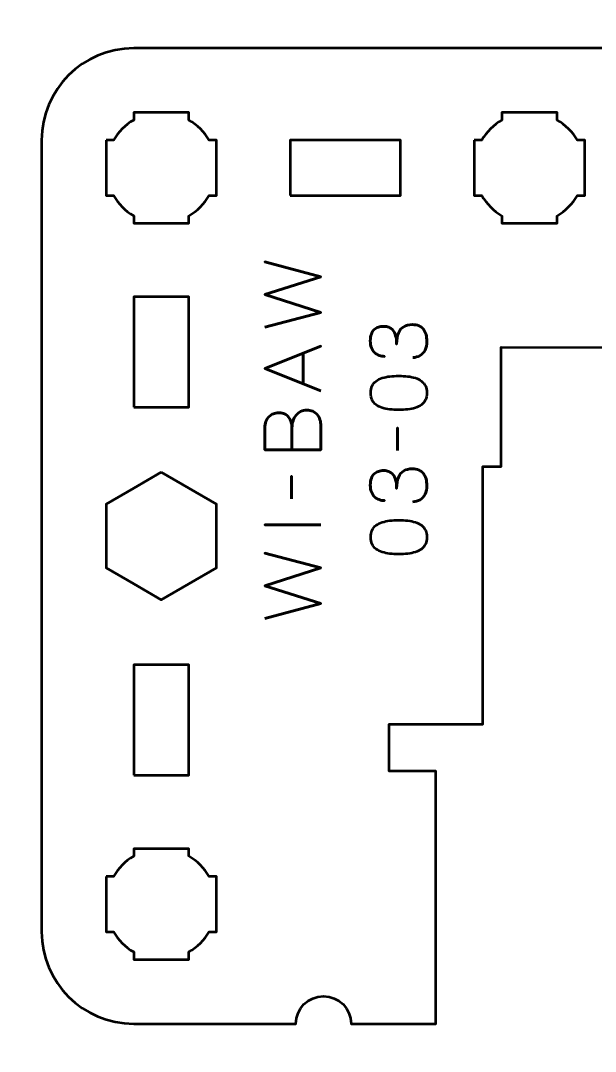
# Model space of a CAD drawing. Header units: centimetres. Extents: x -21 to 0, y -29.7 to 0.
# Drawn here: x -5.76 to -2.64, y -11.65 to -6.05 of the extents above; entities that cross this region are included whole.
import ezdxf

# ---------------------------------------------------------------- set-up
doc = ezdxf.new("R2010")
doc.units = ezdxf.units.CM
doc.header["$MEASUREMENT"] = 0
doc.layers.add('Layer 1', color=7, linetype='Continuous')

msp = doc.modelspace()

# ---------------------------------------------------------------- linework, layer by layer
at = {"layer": 'Layer 1', "lineweight": 53}
for points in [[(-4.3, -7), (-3.7, -7), (-3.7, -6.7), (-4.3, -6.7), (-4.3, -7)], [(-5.15, -8.15), (-4.85, -8.15), (-4.85, -7.55), (-5.15, -7.55), (-5.15, -8.15)], [(-5.15, -10.15), (-4.85, -10.15), (-4.85, -9.55), (-5.15, -9.55), (-5.15, -10.15)]]:
    msp.add_lwpolyline(points, close=True, dxfattribs=at)
at = {"layer": 'Layer 1', "color": 1, "lineweight": 53}
msp.add_open_spline([(-21.00003, -29.19995), (-21.00003, -29.19995), (-21.00003, -8.29992), (-21.00003, -8.29992), (-21.00003, -8.29992), (-21.00003, -8.21709), (-20.93286, -8.14992), (-20.85003, -8.14992), (-20.85003, -8.14992), (-20.7672, -8.14992), (-20.70003, -8.08275), (-20.70003, -7.99992), (-20.70003, -7.99992), (-20.70003, -7.91709), (-20.7672, -7.84992), (-20.85003, -7.84992), (-20.85003, -7.84992), (-20.93286, -7.84992), (-21.00003, -7.78275), (-21.00003, -7.69992), (-21.00003, -7.69992), (-21.00003, -7.61709), (-20.93286, -7.54992), (-20.85003, -7.54992), (-20.85003, -7.54992), (-20.7672, -7.54992), (-20.70003, -7.48275), (-20.70003, -7.39992), (-20.70003, -7.39992), (-20.70003, -7.31709), (-20.7672, -7.24992), (-20.85003, -7.24992), (-20.85003, -7.24992), (-20.93286, -7.24992), (-21.00003, -7.18275), (-21.00003, -7.09992), (-21.00003, -7.09992), (-21.00003, -7.01709), (-20.93286, -6.94992), (-20.85003, -6.94992), (-20.85003, -6.94992), (-20.7672, -6.94992), (-20.70003, -6.88275), (-20.70003, -6.79992), (-20.70003, -6.79992), (-20.70003, -6.71709), (-20.7672, -6.64992), (-20.85003, -6.64992), (-20.85003, -6.64992), (-20.93286, -6.64992), (-21.00003, -6.58275), (-21.00003, -6.49992), (-21.00003, -6.49992), (-21.00003, -6.41709), (-20.93286, -6.34992), (-20.85003, -6.34992), (-20.85003, -6.34992), (-20.7672, -6.34992), (-20.70003, -6.28275), (-20.70003, -6.19992), (-20.70003, -6.19992), (-20.70003, -6.11709), (-20.7672, -6.04992), (-20.85003, -6.04992), (-20.85003, -6.04992), (-20.93286, -6.04992), (-21.00003, -5.98275), (-21.00003, -5.89992), (-21.00003, -5.89992), (-21.00003, -5.81709), (-20.93286, -5.74992), (-20.85003, -5.74992), (-20.85003, -5.74992), (-20.7672, -5.74992), (-20.70003, -5.68275), (-20.70003, -5.59992), (-20.70003, -5.59992), (-20.70003, -5.51709), (-20.7672, -5.44992), (-20.85003, -5.44992), (-20.85003, -5.44992), (-20.93286, -5.44992), (-21.00003, -5.38275), (-21.00003, -5.29992), (-21.00003, -5.29992), (-21.00003, -5.21709), (-20.93286, -5.14992), (-20.85003, -5.14992), (-20.85003, -5.14992), (-20.7672, -5.14992), (-20.70003, -5.08275), (-20.70003, -4.99992), (-20.70003, -4.99992), (-20.70003, -4.91709), (-20.7672, -4.84992), (-20.85003, -4.84992), (-20.85003, -4.84992), (-20.93286, -4.84992), (-21.00003, -4.78275), (-21.00003, -4.69992), (-21.00003, -4.69992), (-21.00003, -4.61709), (-20.93286, -4.54992), (-20.85003, -4.54992), (-20.85003, -4.54992), (-20.7672, -4.54992), (-20.70003, -4.48275), (-20.70003, -4.39992), (-20.70003, -4.39992), (-20.70003, -4.31709), (-20.7672, -4.24992), (-20.85003, -4.24992), (-20.85003, -4.24992), (-20.93286, -4.24992), (-21.00003, -4.18275), (-21.00003, -4.09992), (-21.00003, -4.09992), (-21.00003, -4.01709), (-20.93286, -3.94992), (-20.85003, -3.94992), (-20.85003, -3.94992), (-20.7672, -3.94992), (-20.70003, -3.88275), (-20.70003, -3.79992), (-20.70003, -3.79992), (-20.70003, -3.71709), (-20.7672, -3.64992), (-20.85003, -3.64992), (-20.85003, -3.64992), (-20.93286, -3.64992), (-21.00003, -3.58275), (-21.00003, -3.49992), (-21.00003, -3.49992), (-21.00003, -3.41709), (-20.93286, -3.34992), (-20.85003, -3.34992), (-20.85003, -3.34992), (-20.7672, -3.34992), (-20.70003, -3.28275), (-20.70003, -3.19992), (-20.70003, -3.19992), (-20.70003, -3.11709), (-20.7672, -3.04992), (-20.85003, -3.04992), (-20.85003, -3.04992), (-20.93286, -3.04992), (-21.00003, -2.98275), (-21.00003, -2.89992), (-21.00003, -2.89992), (-21.00003, -2.81709), (-20.93286, -2.74992), (-20.85003, -2.74992), (-20.85003, -2.74992), (-20.7672, -2.74992), (-20.70003, -2.68275), (-20.70003, -2.59992), (-20.70003, -2.59992), (-20.70003, -2.51709), (-20.7672, -2.44992), (-20.85003, -2.44992), (-20.85003, -2.44992), (-20.93286, -2.44992), (-21.00003, -2.38275), (-21.00003, -2.29992), (-21.00003, -2.29992), (-21.00003, -2.21709), (-20.93286, -2.14992), (-20.85003, -2.14992), (-20.85003, -2.14992), (-20.7672, -2.14992), (-20.70003, -2.08275), (-20.70003, -1.99992), (-20.70003, -1.99992), (-20.70003, -1.91709), (-20.7672, -1.84992), (-20.85003, -1.84992), (-20.85003, -1.84992), (-20.93286, -1.84992), (-21.00003, -1.78275), (-21.00003, -1.69992), (-21.00003, -1.69992), (-21.00003, -1.61709), (-20.93286, -1.54992), (-20.85003, -1.54992), (-20.85003, -1.54992), (-20.7672, -1.54992), (-20.70003, -1.48275), (-20.70003, -1.39992), (-20.70003, -1.39992), (-20.70003, -1.31709), (-20.7672, -1.24992), (-20.85003, -1.24992), (-20.85003, -1.24992), (-20.93286, -1.24992), (-21.00003, -1.18275), (-21.00003, -1.09992), (-21.00003, -1.09992), (-21.00003, -1.09992), (-21.00003, -0.49992), (-21.00003, -0.49992), (-21.00003, -0.49992), (-21.00003, -0.22295), (-20.77694, 0.00004), (-20.49994, 0.00004), (-20.49994, 0.00004), (-20.49994, 0.00004), (-0.50008, 0.00004), (-0.50008, 0.00004), (-0.50008, 0.00004), (-0.22294, 0.00004), (0.00002, -0.22295), (0.00002, -0.49992), (0.00002, -0.49992), (0.00002, -0.49992), (0.00002, -29.19995), (0.00002, -29.19995), (0.00002, -29.19995), (0.00002, -29.47695), (-0.22294, -29.70004), (-0.50008, -29.70004), (-0.50008, -29.70004), (-0.50008, -29.70004), (-20.49994, -29.70004), (-20.49994, -29.70004), (-20.49994, -29.70004), (-20.77694, -29.70004), (-21.00003, -29.47695), (-21.00003, -29.19995)], degree=3, knots=[0, 0, 0, 0, 0.0175439, 0.0175439, 0.0175439, 0.0175439, 0.0350877, 0.0350877, 0.0350877, 0.0350877, 0.0526316, 0.0526316, 0.0526316, 0.0526316, 0.0701754, 0.0701754, 0.0701754, 0.0701754, 0.0877193, 0.0877193, 0.0877193, 0.0877193, 0.1052632, 0.1052632, 0.1052632, 0.1052632, 0.122807, 0.122807, 0.122807, 0.122807, 0.1403509, 0.1403509, 0.1403509, 0.1403509, 0.1578947, 0.1578947, 0.1578947, 0.1578947, 0.1754386, 0.1754386, 0.1754386, 0.1754386, 0.1929825, 0.1929825, 0.1929825, 0.1929825, 0.2105263, 0.2105263, 0.2105263, 0.2105263, 0.2280702, 0.2280702, 0.2280702, 0.2280702, 0.245614, 0.245614, 0.245614, 0.245614, 0.2631579, 0.2631579, 0.2631579, 0.2631579, 0.2807018, 0.2807018, 0.2807018, 0.2807018, 0.2982456, 0.2982456, 0.2982456, 0.2982456, 0.3157895, 0.3157895, 0.3157895, 0.3157895, 0.3333333, 0.3333333, 0.3333333, 0.3333333, 0.3508772, 0.3508772, 0.3508772, 0.3508772, 0.3684211, 0.3684211, 0.3684211, 0.3684211, 0.3859649, 0.3859649, 0.3859649, 0.3859649, 0.4035088, 0.4035088, 0.4035088, 0.4035088, 0.4210526, 0.4210526, 0.4210526, 0.4210526, 0.4385965, 0.4385965, 0.4385965, 0.4385965, 0.4561404, 0.4561404, 0.4561404, 0.4561404, 0.4736842, 0.4736842, 0.4736842, 0.4736842, 0.4912281, 0.4912281, 0.4912281, 0.4912281, 0.5087719, 0.5087719, 0.5087719, 0.5087719, 0.5263158, 0.5263158, 0.5263158, 0.5263158, 0.5438596, 0.5438596, 0.5438596, 0.5438596, 0.5614035, 0.5614035, 0.5614035, 0.5614035, 0.5789474, 0.5789474, 0.5789474, 0.5789474, 0.5964912, 0.5964912, 0.5964912, 0.5964912, 0.6140351, 0.6140351, 0.6140351, 0.6140351, 0.6315789, 0.6315789, 0.6315789, 0.6315789, 0.6491228, 0.6491228, 0.6491228, 0.6491228, 0.6666667, 0.6666667, 0.6666667, 0.6666667, 0.6842105, 0.6842105, 0.6842105, 0.6842105, 0.7017544, 0.7017544, 0.7017544, 0.7017544, 0.7192982, 0.7192982, 0.7192982, 0.7192982, 0.7368421, 0.7368421, 0.7368421, 0.7368421, 0.754386, 0.754386, 0.754386, 0.754386, 0.7719298, 0.7719298, 0.7719298, 0.7719298, 0.7894737, 0.7894737, 0.7894737, 0.7894737, 0.8070175, 0.8070175, 0.8070175, 0.8070175, 0.8245614, 0.8245614, 0.8245614, 0.8245614, 0.8421053, 0.8421053, 0.8421053, 0.8421053, 0.8596491, 0.8596491, 0.8596491, 0.8596491, 0.877193, 0.877193, 0.877193, 0.877193, 0.8947368, 0.8947368, 0.8947368, 0.8947368, 0.9122807, 0.9122807, 0.9122807, 0.9122807, 0.9298246, 0.9298246, 0.9298246, 0.9298246, 0.9473684, 0.9473684, 0.9473684, 0.9473684, 0.9649123, 0.9649123, 0.9649123, 0.9649123, 0.9824561, 0.9824561, 0.9824561, 0.9824561, 1, 1, 1, 1], dxfattribs=at)
at = {"layer": 'Layer 1', "color": 3, "lineweight": 53}
msp.add_open_spline([(-5.65, -11), (-5.65, -11), (-5.65, -6.7), (-5.65, -6.7), (-5.65, -6.7), (-5.65, -6.42391), (-5.42609, -6.2), (-5.15, -6.2), (-5.15, -6.2), (-5.15, -6.2), (-0.85, -6.2), (-0.85, -6.2), (-0.85, -6.2), (-0.57391, -6.2), (-0.35, -6.42391), (-0.35, -6.7), (-0.35, -6.7), (-0.35, -6.7), (-0.35, -11), (-0.35, -11), (-0.35, -11), (-0.35, -11.27609), (-0.57391, -11.5), (-0.85, -11.5), (-0.85, -11.5), (-0.85, -11.5), (-2.492, -11.5), (-2.492, -11.5), (-2.492, -11.5), (-2.492, -11.5), (-2.492, -10.12699), (-2.492, -10.12699), (-2.492, -10.12699), (-2.492, -10.12699), (-2.238, -10.12699), (-2.238, -10.12699), (-2.238, -10.12699), (-2.238, -10.12699), (-2.238, -9.87299), (-2.238, -9.87299), (-2.238, -9.87299), (-2.238, -9.87299), (-2.492, -9.87299), (-2.492, -9.87299), (-2.492, -9.87299), (-2.492, -9.87299), (-2.492, -8.47299), (-2.492, -8.47299), (-2.492, -8.47299), (-2.492, -8.47299), (-2.592, -8.47302), (-2.592, -8.47302), (-2.592, -8.47302), (-2.592, -8.47302), (-2.592, -8.24998), (-2.592, -8.24998), (-2.592, -8.24998), (-2.592, -8.24998), (-2.592, -7.82501), (-2.592, -7.82501), (-2.592, -7.82501), (-2.592, -7.82501), (-3.154, -7.825), (-3.154, -7.825), (-3.154, -7.825), (-3.154, -7.825), (-3.154, -8.24998), (-3.154, -8.24998), (-3.154, -8.24998), (-3.154, -8.24998), (-3.154, -8.47302), (-3.154, -8.47302), (-3.154, -8.47302), (-3.154, -8.47302), (-3.254, -8.47299), (-3.254, -8.47299), (-3.254, -8.47299), (-3.254, -8.47299), (-3.254, -9.87299), (-3.254, -9.87299), (-3.254, -9.87299), (-3.254, -9.87299), (-3.762, -9.87299), (-3.762, -9.87299), (-3.762, -9.87299), (-3.762, -9.87299), (-3.762, -10.12699), (-3.762, -10.12699), (-3.762, -10.12699), (-3.762, -10.12699), (-3.508, -10.12699), (-3.508, -10.12699), (-3.508, -10.12699), (-3.508, -10.12699), (-3.508, -11.5), (-3.508, -11.5), (-3.508, -11.5), (-3.508, -11.5), (-3.969, -11.5), (-3.969, -11.5), (-3.969, -11.5), (-3.969, -11.41717), (-4.03617, -11.35), (-4.119, -11.35), (-4.119, -11.35), (-4.20183, -11.35), (-4.269, -11.41717), (-4.269, -11.5), (-4.269, -11.5), (-4.269, -11.5), (-5.15, -11.5), (-5.15, -11.5), (-5.15, -11.5), (-5.42609, -11.5), (-5.65, -11.27609), (-5.65, -11)], degree=3, knots=[0, 0, 0, 0, 0.0344828, 0.0344828, 0.0344828, 0.0344828, 0.0689655, 0.0689655, 0.0689655, 0.0689655, 0.1034483, 0.1034483, 0.1034483, 0.1034483, 0.137931, 0.137931, 0.137931, 0.137931, 0.1724138, 0.1724138, 0.1724138, 0.1724138, 0.2068966, 0.2068966, 0.2068966, 0.2068966, 0.2413793, 0.2413793, 0.2413793, 0.2413793, 0.2758621, 0.2758621, 0.2758621, 0.2758621, 0.3103448, 0.3103448, 0.3103448, 0.3103448, 0.3448276, 0.3448276, 0.3448276, 0.3448276, 0.3793103, 0.3793103, 0.3793103, 0.3793103, 0.4137931, 0.4137931, 0.4137931, 0.4137931, 0.4482759, 0.4482759, 0.4482759, 0.4482759, 0.4827586, 0.4827586, 0.4827586, 0.4827586, 0.5172414, 0.5172414, 0.5172414, 0.5172414, 0.5517241, 0.5517241, 0.5517241, 0.5517241, 0.5862069, 0.5862069, 0.5862069, 0.5862069, 0.6206897, 0.6206897, 0.6206897, 0.6206897, 0.6551724, 0.6551724, 0.6551724, 0.6551724, 0.6896552, 0.6896552, 0.6896552, 0.6896552, 0.7241379, 0.7241379, 0.7241379, 0.7241379, 0.7586207, 0.7586207, 0.7586207, 0.7586207, 0.7931034, 0.7931034, 0.7931034, 0.7931034, 0.8275862, 0.8275862, 0.8275862, 0.8275862, 0.862069, 0.862069, 0.862069, 0.862069, 0.8965517, 0.8965517, 0.8965517, 0.8965517, 0.9310345, 0.9310345, 0.9310345, 0.9310345, 0.9655172, 0.9655172, 0.9655172, 0.9655172, 1, 1, 1, 1], dxfattribs=at)
at = {"layer": 'Layer 1', "lineweight": 53}
for points, knots in [([(-5.3, -6.7), (-5.3, -6.7), (-5.25985, -6.7), (-5.25985, -6.7), (-5.25985, -6.7), (-5.2335, -6.65447), (-5.19553, -6.6165), (-5.15, -6.59015), (-5.15, -6.59015), (-5.15, -6.59015), (-5.15, -6.55), (-5.15, -6.55), (-5.15, -6.55), (-5.15, -6.55), (-5, -6.55), (-5, -6.55), (-5, -6.55), (-5, -6.55), (-4.85, -6.55), (-4.85, -6.55), (-4.85, -6.55), (-4.85, -6.55), (-4.85, -6.59015), (-4.85, -6.59015), (-4.85, -6.59015), (-4.80447, -6.6165), (-4.7665, -6.65447), (-4.74015, -6.7), (-4.74015, -6.7), (-4.74015, -6.7), (-4.7, -6.7), (-4.7, -6.7), (-4.7, -6.7), (-4.7, -6.7), (-4.7, -6.85), (-4.7, -6.85), (-4.7, -6.85), (-4.7, -6.85), (-4.7, -7), (-4.7, -7), (-4.7, -7), (-4.7, -7), (-4.74015, -7), (-4.74015, -7), (-4.74015, -7), (-4.7665, -7.04553), (-4.80447, -7.0835), (-4.85, -7.10985), (-4.85, -7.10985), (-4.85, -7.10985), (-4.85, -7.15), (-4.85, -7.15), (-4.85, -7.15), (-4.85, -7.15), (-5, -7.15), (-5, -7.15), (-5, -7.15), (-5, -7.15), (-5.15, -7.15), (-5.15, -7.15), (-5.15, -7.15), (-5.15, -7.15), (-5.15, -7.10985), (-5.15, -7.10985), (-5.15, -7.10985), (-5.19553, -7.0835), (-5.2335, -7.04553), (-5.25985, -7), (-5.25985, -7), (-5.25985, -7), (-5.3, -7), (-5.3, -7), (-5.3, -7), (-5.3, -7), (-5.3, -6.85), (-5.3, -6.85), (-5.3, -6.85), (-5.3, -6.85), (-5.3, -6.7), (-5.3, -6.7)], [0, 0, 0, 0, 0.05, 0.05, 0.05, 0.05, 0.1, 0.1, 0.1, 0.1, 0.15, 0.15, 0.15, 0.15, 0.2, 0.2, 0.2, 0.2, 0.25, 0.25, 0.25, 0.25, 0.3, 0.3, 0.3, 0.3, 0.35, 0.35, 0.35, 0.35, 0.4, 0.4, 0.4, 0.4, 0.45, 0.45, 0.45, 0.45, 0.5, 0.5, 0.5, 0.5, 0.55, 0.55, 0.55, 0.55, 0.6, 0.6, 0.6, 0.6, 0.65, 0.65, 0.65, 0.65, 0.7, 0.7, 0.7, 0.7, 0.75, 0.75, 0.75, 0.75, 0.8, 0.8, 0.8, 0.8, 0.85, 0.85, 0.85, 0.85, 0.9, 0.9, 0.9, 0.9, 0.95, 0.95, 0.95, 0.95, 1, 1, 1, 1]), ([(-3.3, -6.7), (-3.3, -6.7), (-3.25985, -6.7), (-3.25985, -6.7), (-3.25985, -6.7), (-3.2335, -6.65447), (-3.19553, -6.6165), (-3.15, -6.59015), (-3.15, -6.59015), (-3.15, -6.59015), (-3.15, -6.55), (-3.15, -6.55), (-3.15, -6.55), (-3.15, -6.55), (-3, -6.55), (-3, -6.55), (-3, -6.55), (-3, -6.55), (-2.85, -6.55), (-2.85, -6.55), (-2.85, -6.55), (-2.85, -6.55), (-2.85, -6.59015), (-2.85, -6.59015), (-2.85, -6.59015), (-2.80447, -6.6165), (-2.7665, -6.65447), (-2.74015, -6.7), (-2.74015, -6.7), (-2.74015, -6.7), (-2.7, -6.7), (-2.7, -6.7), (-2.7, -6.7), (-2.7, -6.7), (-2.7, -6.85), (-2.7, -6.85), (-2.7, -6.85), (-2.7, -6.85), (-2.7, -7), (-2.7, -7), (-2.7, -7), (-2.7, -7), (-2.74015, -7), (-2.74015, -7), (-2.74015, -7), (-2.7665, -7.04553), (-2.80447, -7.0835), (-2.85, -7.10985), (-2.85, -7.10985), (-2.85, -7.10985), (-2.85, -7.15), (-2.85, -7.15), (-2.85, -7.15), (-2.85, -7.15), (-3, -7.15), (-3, -7.15), (-3, -7.15), (-3, -7.15), (-3.15, -7.15), (-3.15, -7.15), (-3.15, -7.15), (-3.15, -7.15), (-3.15, -7.10985), (-3.15, -7.10985), (-3.15, -7.10985), (-3.19553, -7.0835), (-3.2335, -7.04553), (-3.25985, -7), (-3.25985, -7), (-3.25985, -7), (-3.3, -7), (-3.3, -7), (-3.3, -7), (-3.3, -7), (-3.3, -6.85), (-3.3, -6.85), (-3.3, -6.85), (-3.3, -6.85), (-3.3, -6.7), (-3.3, -6.7)], [0, 0, 0, 0, 0.05, 0.05, 0.05, 0.05, 0.1, 0.1, 0.1, 0.1, 0.15, 0.15, 0.15, 0.15, 0.2, 0.2, 0.2, 0.2, 0.25, 0.25, 0.25, 0.25, 0.3, 0.3, 0.3, 0.3, 0.35, 0.35, 0.35, 0.35, 0.4, 0.4, 0.4, 0.4, 0.45, 0.45, 0.45, 0.45, 0.5, 0.5, 0.5, 0.5, 0.55, 0.55, 0.55, 0.55, 0.6, 0.6, 0.6, 0.6, 0.65, 0.65, 0.65, 0.65, 0.7, 0.7, 0.7, 0.7, 0.75, 0.75, 0.75, 0.75, 0.8, 0.8, 0.8, 0.8, 0.85, 0.85, 0.85, 0.85, 0.9, 0.9, 0.9, 0.9, 0.95, 0.95, 0.95, 0.95, 1, 1, 1, 1]), ([(-5, -8.50359), (-5, -8.50359), (-4.85, -8.59019), (-4.85, -8.59019), (-4.85, -8.59019), (-4.85, -8.59019), (-4.7, -8.67679), (-4.7, -8.67679), (-4.7, -8.67679), (-4.7, -8.67679), (-4.7, -8.85), (-4.7, -8.85), (-4.7, -8.85), (-4.7, -8.85), (-4.7, -9.02321), (-4.7, -9.02321), (-4.7, -9.02321), (-4.7, -9.02321), (-4.85, -9.10981), (-4.85, -9.10981), (-4.85, -9.10981), (-4.85, -9.10981), (-5, -9.19641), (-5, -9.19641), (-5, -9.19641), (-5, -9.19641), (-5.15, -9.10981), (-5.15, -9.10981), (-5.15, -9.10981), (-5.15, -9.10981), (-5.3, -9.02321), (-5.3, -9.02321), (-5.3, -9.02321), (-5.3, -9.02321), (-5.3, -8.85), (-5.3, -8.85), (-5.3, -8.85), (-5.3, -8.85), (-5.3, -8.67679), (-5.3, -8.67679), (-5.3, -8.67679), (-5.3, -8.67679), (-5.15, -8.59019), (-5.15, -8.59019), (-5.15, -8.59019), (-5.15, -8.59019), (-5, -8.50359), (-5, -8.50359)], [0, 0, 0, 0, 0.0833333, 0.0833333, 0.0833333, 0.0833333, 0.1666667, 0.1666667, 0.1666667, 0.1666667, 0.25, 0.25, 0.25, 0.25, 0.3333333, 0.3333333, 0.3333333, 0.3333333, 0.4166667, 0.4166667, 0.4166667, 0.4166667, 0.5, 0.5, 0.5, 0.5, 0.5833333, 0.5833333, 0.5833333, 0.5833333, 0.6666667, 0.6666667, 0.6666667, 0.6666667, 0.75, 0.75, 0.75, 0.75, 0.8333333, 0.8333333, 0.8333333, 0.8333333, 0.9166667, 0.9166667, 0.9166667, 0.9166667, 1, 1, 1, 1]), ([(-5.3, -10.7), (-5.3, -10.7), (-5.25985, -10.7), (-5.25985, -10.7), (-5.25985, -10.7), (-5.2335, -10.65447), (-5.19553, -10.6165), (-5.15, -10.59015), (-5.15, -10.59015), (-5.15, -10.59015), (-5.15, -10.55), (-5.15, -10.55), (-5.15, -10.55), (-5.15, -10.55), (-5, -10.55), (-5, -10.55), (-5, -10.55), (-5, -10.55), (-4.85, -10.55), (-4.85, -10.55), (-4.85, -10.55), (-4.85, -10.55), (-4.85, -10.59015), (-4.85, -10.59015), (-4.85, -10.59015), (-4.80447, -10.6165), (-4.7665, -10.65447), (-4.74015, -10.7), (-4.74015, -10.7), (-4.74015, -10.7), (-4.7, -10.7), (-4.7, -10.7), (-4.7, -10.7), (-4.7, -10.7), (-4.7, -10.85), (-4.7, -10.85), (-4.7, -10.85), (-4.7, -10.85), (-4.7, -11), (-4.7, -11), (-4.7, -11), (-4.7, -11), (-4.74015, -11), (-4.74015, -11), (-4.74015, -11), (-4.7665, -11.04553), (-4.80447, -11.0835), (-4.85, -11.10985), (-4.85, -11.10985), (-4.85, -11.10985), (-4.85, -11.15), (-4.85, -11.15), (-4.85, -11.15), (-4.85, -11.15), (-5, -11.15), (-5, -11.15), (-5, -11.15), (-5, -11.15), (-5.15, -11.15), (-5.15, -11.15), (-5.15, -11.15), (-5.15, -11.15), (-5.15, -11.10985), (-5.15, -11.10985), (-5.15, -11.10985), (-5.19553, -11.0835), (-5.2335, -11.04553), (-5.25985, -11), (-5.25985, -11), (-5.25985, -11), (-5.3, -11), (-5.3, -11), (-5.3, -11), (-5.3, -11), (-5.3, -10.85), (-5.3, -10.85), (-5.3, -10.85), (-5.3, -10.85), (-5.3, -10.7), (-5.3, -10.7)], [0, 0, 0, 0, 0.05, 0.05, 0.05, 0.05, 0.1, 0.1, 0.1, 0.1, 0.15, 0.15, 0.15, 0.15, 0.2, 0.2, 0.2, 0.2, 0.25, 0.25, 0.25, 0.25, 0.3, 0.3, 0.3, 0.3, 0.35, 0.35, 0.35, 0.35, 0.4, 0.4, 0.4, 0.4, 0.45, 0.45, 0.45, 0.45, 0.5, 0.5, 0.5, 0.5, 0.55, 0.55, 0.55, 0.55, 0.6, 0.6, 0.6, 0.6, 0.65, 0.65, 0.65, 0.65, 0.7, 0.7, 0.7, 0.7, 0.75, 0.75, 0.75, 0.75, 0.8, 0.8, 0.8, 0.8, 0.85, 0.85, 0.85, 0.85, 0.9, 0.9, 0.9, 0.9, 0.95, 0.95, 0.95, 0.95, 1, 1, 1, 1])]:
    msp.add_open_spline(points, degree=3, knots=knots, dxfattribs=at)
at = {"layer": 'Layer 1', "color": 5, "lineweight": 53}
for points, knots in [([(-4.43833, -7.71564), (-4.43833, -7.71564), (-4.13311, -7.63521), (-4.13311, -7.63521), (-4.13311, -7.63521), (-4.13311, -7.63521), (-4.43833, -7.53827), (-4.43833, -7.53827), (-4.43833, -7.53827), (-4.43833, -7.53827), (-4.13311, -7.44132), (-4.13311, -7.44132), (-4.13311, -7.44132), (-4.13311, -7.44132), (-4.43833, -7.36089), (-4.43833, -7.36089), (-4.43833, -7.36089), (-4.43833, -7.36089), (-4.13311, -7.44132), (-4.13311, -7.44132), (-4.13311, -7.44132), (-4.13311, -7.44132), (-4.43833, -7.53827), (-4.43833, -7.53827), (-4.43833, -7.53827), (-4.43833, -7.53827), (-4.13311, -7.63521), (-4.13311, -7.63521), (-4.13311, -7.63521), (-4.13311, -7.63521), (-4.43833, -7.71564), (-4.43833, -7.71564)], [0, 0, 0, 0, 0.125, 0.125, 0.125, 0.125, 0.25, 0.25, 0.25, 0.25, 0.375, 0.375, 0.375, 0.375, 0.5, 0.5, 0.5, 0.5, 0.625, 0.625, 0.625, 0.625, 0.75, 0.75, 0.75, 0.75, 0.875, 0.875, 0.875, 0.875, 1, 1, 1, 1]), ([(-3.63442, -7.88011), (-3.61918, -7.88004), (-3.60592, -7.87651), (-3.59442, -7.86953), (-3.59442, -7.86953), (-3.58299, -7.86254), (-3.57403, -7.85259), (-3.56761, -7.83961), (-3.56761, -7.83961), (-3.56119, -7.82663), (-3.55794, -7.81104), (-3.5578, -7.7929), (-3.5578, -7.7929), (-3.5578, -7.77929), (-3.55921, -7.76694), (-3.56217, -7.75572), (-3.56217, -7.75572), (-3.56514, -7.74457), (-3.56972, -7.73498), (-3.576, -7.72686), (-3.576, -7.72686), (-3.58228, -7.71875), (-3.5904, -7.71254), (-3.60027, -7.7081), (-3.60027, -7.7081), (-3.61022, -7.70372), (-3.62215, -7.70154), (-3.63612, -7.70147), (-3.63612, -7.70147), (-3.65474, -7.70139), (-3.67048, -7.7052), (-3.68325, -7.71275), (-3.68325, -7.71275), (-3.69602, -7.7203), (-3.70561, -7.73202), (-3.71217, -7.74775), (-3.71217, -7.74775), (-3.71874, -7.76348), (-3.72205, -7.78366), (-3.72205, -7.80814), (-3.72205, -7.80814), (-3.72198, -7.78987), (-3.72367, -7.77456), (-3.72713, -7.76207), (-3.72713, -7.76207), (-3.73059, -7.74965), (-3.73546, -7.73971), (-3.74181, -7.73223), (-3.74181, -7.73223), (-3.74809, -7.72475), (-3.75557, -7.71932), (-3.76417, -7.71607), (-3.76417, -7.71607), (-3.77271, -7.71275), (-3.78209, -7.71113), (-3.79232, -7.7112), (-3.79232, -7.7112), (-3.80256, -7.71113), (-3.81201, -7.71254), (-3.82076, -7.71536), (-3.82076, -7.71536), (-3.82951, -7.71812), (-3.8372, -7.72263), (-3.84376, -7.72877), (-3.84376, -7.72877), (-3.85032, -7.73491), (-3.85547, -7.74302), (-3.85914, -7.75297), (-3.85914, -7.75297), (-3.86281, -7.76299), (-3.86464, -7.7752), (-3.86471, -7.78952), (-3.86471, -7.78952), (-3.86464, -7.80377), (-3.86253, -7.81626), (-3.85843, -7.82684), (-3.85843, -7.82684), (-3.85434, -7.8375), (-3.84877, -7.84624), (-3.84164, -7.8533), (-3.84164, -7.8533), (-3.83452, -7.86028), (-3.8264, -7.86551), (-3.81723, -7.86896), (-3.81723, -7.86896), (-3.80806, -7.87249), (-3.79832, -7.87418), (-3.78809, -7.87418), (-3.78809, -7.87418), (-3.79832, -7.87418), (-3.80806, -7.87249), (-3.81723, -7.86896), (-3.81723, -7.86896), (-3.8264, -7.86551), (-3.83452, -7.86028), (-3.84164, -7.8533), (-3.84164, -7.8533), (-3.84877, -7.84624), (-3.85434, -7.8375), (-3.85843, -7.82684), (-3.85843, -7.82684), (-3.86253, -7.81626), (-3.86464, -7.80377), (-3.86471, -7.78952), (-3.86471, -7.78952), (-3.86464, -7.7752), (-3.86281, -7.76299), (-3.85914, -7.75297), (-3.85914, -7.75297), (-3.85547, -7.74302), (-3.85032, -7.73491), (-3.84376, -7.72877), (-3.84376, -7.72877), (-3.8372, -7.72263), (-3.82951, -7.71812), (-3.82076, -7.71536), (-3.82076, -7.71536), (-3.81201, -7.71254), (-3.80256, -7.71113), (-3.79232, -7.7112), (-3.79232, -7.7112), (-3.78209, -7.71113), (-3.77271, -7.71275), (-3.76417, -7.71607), (-3.76417, -7.71607), (-3.75557, -7.71932), (-3.74809, -7.72475), (-3.74181, -7.73223), (-3.74181, -7.73223), (-3.73546, -7.73971), (-3.73059, -7.74965), (-3.72713, -7.76207), (-3.72713, -7.76207), (-3.72367, -7.77456), (-3.72198, -7.78987), (-3.72205, -7.80814), (-3.72205, -7.80814), (-3.72205, -7.78366), (-3.71874, -7.76348), (-3.71217, -7.74775), (-3.71217, -7.74775), (-3.70561, -7.73202), (-3.69602, -7.7203), (-3.68325, -7.71275), (-3.68325, -7.71275), (-3.67048, -7.7052), (-3.65474, -7.70139), (-3.63612, -7.70147), (-3.63612, -7.70147), (-3.62215, -7.70154), (-3.61022, -7.70372), (-3.60027, -7.7081), (-3.60027, -7.7081), (-3.5904, -7.71254), (-3.58228, -7.71875), (-3.576, -7.72686), (-3.576, -7.72686), (-3.56972, -7.73498), (-3.56514, -7.74457), (-3.56217, -7.75572), (-3.56217, -7.75572), (-3.55921, -7.76694), (-3.5578, -7.77929), (-3.5578, -7.7929), (-3.5578, -7.7929), (-3.55794, -7.81104), (-3.56119, -7.82663), (-3.56761, -7.83961), (-3.56761, -7.83961), (-3.57403, -7.85259), (-3.58299, -7.86254), (-3.59442, -7.86953), (-3.59442, -7.86953), (-3.60592, -7.87651), (-3.61918, -7.88004), (-3.63442, -7.88011)], [0, 0, 0, 0, 0.0227273, 0.0227273, 0.0227273, 0.0227273, 0.0454545, 0.0454545, 0.0454545, 0.0454545, 0.0681818, 0.0681818, 0.0681818, 0.0681818, 0.0909091, 0.0909091, 0.0909091, 0.0909091, 0.1136364, 0.1136364, 0.1136364, 0.1136364, 0.1363636, 0.1363636, 0.1363636, 0.1363636, 0.1590909, 0.1590909, 0.1590909, 0.1590909, 0.1818182, 0.1818182, 0.1818182, 0.1818182, 0.2045455, 0.2045455, 0.2045455, 0.2045455, 0.2272727, 0.2272727, 0.2272727, 0.2272727, 0.25, 0.25, 0.25, 0.25, 0.2727273, 0.2727273, 0.2727273, 0.2727273, 0.2954545, 0.2954545, 0.2954545, 0.2954545, 0.3181818, 0.3181818, 0.3181818, 0.3181818, 0.3409091, 0.3409091, 0.3409091, 0.3409091, 0.3636364, 0.3636364, 0.3636364, 0.3636364, 0.3863636, 0.3863636, 0.3863636, 0.3863636, 0.4090909, 0.4090909, 0.4090909, 0.4090909, 0.4318182, 0.4318182, 0.4318182, 0.4318182, 0.4545455, 0.4545455, 0.4545455, 0.4545455, 0.4772727, 0.4772727, 0.4772727, 0.4772727, 0.5, 0.5, 0.5, 0.5, 0.5227273, 0.5227273, 0.5227273, 0.5227273, 0.5454545, 0.5454545, 0.5454545, 0.5454545, 0.5681818, 0.5681818, 0.5681818, 0.5681818, 0.5909091, 0.5909091, 0.5909091, 0.5909091, 0.6136364, 0.6136364, 0.6136364, 0.6136364, 0.6363636, 0.6363636, 0.6363636, 0.6363636, 0.6590909, 0.6590909, 0.6590909, 0.6590909, 0.6818182, 0.6818182, 0.6818182, 0.6818182, 0.7045455, 0.7045455, 0.7045455, 0.7045455, 0.7272727, 0.7272727, 0.7272727, 0.7272727, 0.75, 0.75, 0.75, 0.75, 0.7727273, 0.7727273, 0.7727273, 0.7727273, 0.7954545, 0.7954545, 0.7954545, 0.7954545, 0.8181818, 0.8181818, 0.8181818, 0.8181818, 0.8409091, 0.8409091, 0.8409091, 0.8409091, 0.8636364, 0.8636364, 0.8636364, 0.8636364, 0.8863636, 0.8863636, 0.8863636, 0.8863636, 0.9090909, 0.9090909, 0.9090909, 0.9090909, 0.9318182, 0.9318182, 0.9318182, 0.9318182, 0.9545455, 0.9545455, 0.9545455, 0.9545455, 0.9772727, 0.9772727, 0.9772727, 0.9772727, 1, 1, 1, 1]), ([(-4.13311, -8.0615), (-4.13311, -8.0615), (-4.43833, -7.94043), (-4.43833, -7.94043), (-4.43833, -7.94043), (-4.43833, -7.94043), (-4.13311, -7.81893), (-4.13311, -7.81893), (-4.13311, -7.81893), (-4.13311, -7.81893), (-4.43833, -7.94043), (-4.43833, -7.94043), (-4.43833, -7.94043), (-4.43833, -7.94043), (-4.13311, -8.0615), (-4.13311, -8.0615)], [0, 0, 0, 0, 0.25, 0.25, 0.25, 0.25, 0.5, 0.5, 0.5, 0.5, 0.75, 0.75, 0.75, 0.75, 1, 1, 1, 1]), ([(-4.22921, -8.0234), (-4.22921, -8.0234), (-4.22921, -7.85746), (-4.22921, -7.85746), (-4.22921, -7.85746), (-4.22921, -7.85746), (-4.22921, -8.0234), (-4.22921, -8.0234)], [0, 0, 0, 0, 0.5, 0.5, 0.5, 0.5, 1, 1, 1, 1]), ([(-3.5578, -8.07272), (-3.55787, -8.05791), (-3.56048, -8.04514), (-3.56556, -8.03448), (-3.56556, -8.03448), (-3.57064, -8.0239), (-3.57791, -8.01508), (-3.58715, -8.00803), (-3.58715, -8.00803), (-3.59646, -8.00104), (-3.60747, -7.99554), (-3.62017, -7.99145), (-3.62017, -7.99145), (-3.63287, -7.98742), (-3.64677, -7.98453), (-3.66201, -7.98291), (-3.66201, -7.98291), (-3.67725, -7.98121), (-3.69327, -7.98037), (-3.7102, -7.98044), (-3.7102, -7.98044), (-3.72706, -7.98037), (-3.74308, -7.98121), (-3.75825, -7.98291), (-3.75825, -7.98291), (-3.77342, -7.98453), (-3.78739, -7.98742), (-3.80009, -7.99145), (-3.80009, -7.99145), (-3.81272, -7.99554), (-3.82372, -8.00104), (-3.83311, -8.00803), (-3.83311, -8.00803), (-3.84242, -8.01508), (-3.84969, -8.0239), (-3.85477, -8.03448), (-3.85477, -8.03448), (-3.85992, -8.04514), (-3.86253, -8.05791), (-3.8626, -8.07272), (-3.8626, -8.07272), (-3.86253, -8.08754), (-3.85992, -8.10031), (-3.85477, -8.11097), (-3.85477, -8.11097), (-3.84969, -8.12155), (-3.84242, -8.13037), (-3.83311, -8.13742), (-3.83311, -8.13742), (-3.82372, -8.14441), (-3.81272, -8.14991), (-3.80009, -8.154), (-3.80009, -8.154), (-3.78739, -8.15803), (-3.77342, -8.16092), (-3.75825, -8.16254), (-3.75825, -8.16254), (-3.74308, -8.16423), (-3.72706, -8.16508), (-3.7102, -8.16501), (-3.7102, -8.16501), (-3.69327, -8.16508), (-3.67725, -8.16423), (-3.66201, -8.16254), (-3.66201, -8.16254), (-3.64677, -8.16092), (-3.63287, -8.15803), (-3.62017, -8.154), (-3.62017, -8.154), (-3.60747, -8.14991), (-3.59646, -8.14441), (-3.58715, -8.13742), (-3.58715, -8.13742), (-3.57791, -8.13037), (-3.57064, -8.12155), (-3.56556, -8.11097), (-3.56556, -8.11097), (-3.56048, -8.10031), (-3.55787, -8.08754), (-3.5578, -8.07272)], [0, 0, 0, 0, 0.05, 0.05, 0.05, 0.05, 0.1, 0.1, 0.1, 0.1, 0.15, 0.15, 0.15, 0.15, 0.2, 0.2, 0.2, 0.2, 0.25, 0.25, 0.25, 0.25, 0.3, 0.3, 0.3, 0.3, 0.35, 0.35, 0.35, 0.35, 0.4, 0.4, 0.4, 0.4, 0.45, 0.45, 0.45, 0.45, 0.5, 0.5, 0.5, 0.5, 0.55, 0.55, 0.55, 0.55, 0.6, 0.6, 0.6, 0.6, 0.65, 0.65, 0.65, 0.65, 0.7, 0.7, 0.7, 0.7, 0.75, 0.75, 0.75, 0.75, 0.8, 0.8, 0.8, 0.8, 0.85, 0.85, 0.85, 0.85, 0.9, 0.9, 0.9, 0.9, 0.95, 0.95, 0.95, 0.95, 1, 1, 1, 1]), ([(-3.5578, -8.07272), (-3.55787, -8.05791), (-3.56048, -8.04514), (-3.56556, -8.03448), (-3.56556, -8.03448), (-3.57064, -8.0239), (-3.57791, -8.01508), (-3.58715, -8.00803), (-3.58715, -8.00803), (-3.59646, -8.00104), (-3.60747, -7.99554), (-3.62017, -7.99145), (-3.62017, -7.99145), (-3.63287, -7.98742), (-3.64677, -7.98453), (-3.66201, -7.98291), (-3.66201, -7.98291), (-3.67725, -7.98121), (-3.69327, -7.98037), (-3.7102, -7.98044), (-3.7102, -7.98044), (-3.72706, -7.98037), (-3.74308, -7.98121), (-3.75825, -7.98291), (-3.75825, -7.98291), (-3.77342, -7.98453), (-3.78739, -7.98742), (-3.80009, -7.99145), (-3.80009, -7.99145), (-3.81272, -7.99554), (-3.82372, -8.00104), (-3.83311, -8.00803), (-3.83311, -8.00803), (-3.84242, -8.01508), (-3.84969, -8.0239), (-3.85477, -8.03448), (-3.85477, -8.03448), (-3.85992, -8.04514), (-3.86253, -8.05791), (-3.8626, -8.07272), (-3.8626, -8.07272), (-3.86253, -8.08754), (-3.85992, -8.10031), (-3.85477, -8.11097), (-3.85477, -8.11097), (-3.84969, -8.12155), (-3.84242, -8.13037), (-3.83311, -8.13742), (-3.83311, -8.13742), (-3.82372, -8.14441), (-3.81272, -8.14991), (-3.80009, -8.154), (-3.80009, -8.154), (-3.78739, -8.15803), (-3.77342, -8.16092), (-3.75825, -8.16254), (-3.75825, -8.16254), (-3.74308, -8.16423), (-3.72706, -8.16508), (-3.7102, -8.16501), (-3.7102, -8.16501), (-3.69327, -8.16508), (-3.67725, -8.16423), (-3.66201, -8.16254), (-3.66201, -8.16254), (-3.64677, -8.16092), (-3.63287, -8.15803), (-3.62017, -8.154), (-3.62017, -8.154), (-3.60747, -8.14991), (-3.59646, -8.14441), (-3.58715, -8.13742), (-3.58715, -8.13742), (-3.57791, -8.13037), (-3.57064, -8.12155), (-3.56556, -8.11097), (-3.56556, -8.11097), (-3.56048, -8.10031), (-3.55787, -8.08754), (-3.5578, -8.07272)], [0, 0, 0, 0, 0.05, 0.05, 0.05, 0.05, 0.1, 0.1, 0.1, 0.1, 0.15, 0.15, 0.15, 0.15, 0.2, 0.2, 0.2, 0.2, 0.25, 0.25, 0.25, 0.25, 0.3, 0.3, 0.3, 0.3, 0.35, 0.35, 0.35, 0.35, 0.4, 0.4, 0.4, 0.4, 0.45, 0.45, 0.45, 0.45, 0.5, 0.5, 0.5, 0.5, 0.55, 0.55, 0.55, 0.55, 0.6, 0.6, 0.6, 0.6, 0.65, 0.65, 0.65, 0.65, 0.7, 0.7, 0.7, 0.7, 0.75, 0.75, 0.75, 0.75, 0.8, 0.8, 0.8, 0.8, 0.85, 0.85, 0.85, 0.85, 0.9, 0.9, 0.9, 0.9, 0.95, 0.95, 0.95, 0.95, 1, 1, 1, 1]), ([(-4.29017, -8.38196), (-4.29017, -8.38196), (-4.29017, -8.2647), (-4.29017, -8.2647), (-4.29017, -8.2647), (-4.29024, -8.24946), (-4.29235, -8.23648), (-4.29652, -8.22554), (-4.29652, -8.22554), (-4.30061, -8.21467), (-4.30618, -8.20586), (-4.31317, -8.19901), (-4.31317, -8.19901), (-4.32015, -8.19217), (-4.32805, -8.18723), (-4.3368, -8.18412), (-4.3368, -8.18412), (-4.34548, -8.18109), (-4.35451, -8.17968), (-4.36382, -8.18003), (-4.36382, -8.18003), (-4.37314, -8.18046), (-4.38217, -8.18243), (-4.39099, -8.18596), (-4.39099, -8.18596), (-4.39981, -8.18942), (-4.40778, -8.19464), (-4.41491, -8.20148), (-4.41491, -8.20148), (-4.42203, -8.20832), (-4.42768, -8.21686), (-4.43184, -8.22723), (-4.43184, -8.22723), (-4.43607, -8.23761), (-4.43826, -8.24981), (-4.43833, -8.26385), (-4.43833, -8.26385), (-4.43833, -8.26385), (-4.43833, -8.38196), (-4.43833, -8.38196), (-4.43833, -8.38196), (-4.43833, -8.38196), (-4.13311, -8.38196), (-4.13311, -8.38196), (-4.13311, -8.38196), (-4.13311, -8.38196), (-4.13311, -8.252), (-4.13311, -8.252), (-4.13311, -8.252), (-4.13311, -8.23986), (-4.13487, -8.22857), (-4.13833, -8.21813), (-4.13833, -8.21813), (-4.14186, -8.20769), (-4.14687, -8.19859), (-4.1535, -8.19069), (-4.1535, -8.19069), (-4.1602, -8.18285), (-4.16825, -8.17672), (-4.17777, -8.17234), (-4.17777, -8.17234), (-4.1873, -8.16797), (-4.19809, -8.16571), (-4.21016, -8.16564), (-4.21016, -8.16564), (-4.22229, -8.16592), (-4.23323, -8.16846), (-4.24303, -8.17333), (-4.24303, -8.17333), (-4.25284, -8.1782), (-4.26124, -8.18497), (-4.26822, -8.19372), (-4.26822, -8.19372), (-4.27528, -8.20247), (-4.28071, -8.21291), (-4.28445, -8.22491), (-4.28445, -8.22491), (-4.28819, -8.2369), (-4.29009, -8.25016), (-4.29017, -8.2647), (-4.29017, -8.2647), (-4.29009, -8.25016), (-4.28819, -8.2369), (-4.28445, -8.22491), (-4.28445, -8.22491), (-4.28071, -8.21291), (-4.27528, -8.20247), (-4.26822, -8.19372), (-4.26822, -8.19372), (-4.26124, -8.18497), (-4.25284, -8.1782), (-4.24303, -8.17333), (-4.24303, -8.17333), (-4.23323, -8.16846), (-4.22229, -8.16592), (-4.21016, -8.16564), (-4.21016, -8.16564), (-4.19809, -8.16571), (-4.1873, -8.16797), (-4.17777, -8.17234), (-4.17777, -8.17234), (-4.16825, -8.17672), (-4.1602, -8.18285), (-4.1535, -8.19069), (-4.1535, -8.19069), (-4.14687, -8.19859), (-4.14186, -8.20769), (-4.13833, -8.21813), (-4.13833, -8.21813), (-4.13487, -8.22857), (-4.13311, -8.23986), (-4.13311, -8.252), (-4.13311, -8.252), (-4.13311, -8.252), (-4.13311, -8.38196), (-4.13311, -8.38196), (-4.13311, -8.38196), (-4.13311, -8.38196), (-4.43833, -8.38196), (-4.43833, -8.38196), (-4.43833, -8.38196), (-4.43833, -8.38196), (-4.43833, -8.26385), (-4.43833, -8.26385), (-4.43833, -8.26385), (-4.43826, -8.24981), (-4.43607, -8.23761), (-4.43184, -8.22723), (-4.43184, -8.22723), (-4.42768, -8.21686), (-4.42203, -8.20832), (-4.41491, -8.20148), (-4.41491, -8.20148), (-4.40778, -8.19464), (-4.39981, -8.18942), (-4.39099, -8.18596), (-4.39099, -8.18596), (-4.38217, -8.18243), (-4.37314, -8.18046), (-4.36382, -8.18003), (-4.36382, -8.18003), (-4.35451, -8.17968), (-4.34548, -8.18109), (-4.3368, -8.18412), (-4.3368, -8.18412), (-4.32805, -8.18723), (-4.32015, -8.19217), (-4.31317, -8.19901), (-4.31317, -8.19901), (-4.30618, -8.20586), (-4.30061, -8.21467), (-4.29652, -8.22554), (-4.29652, -8.22554), (-4.29235, -8.23648), (-4.29024, -8.24946), (-4.29017, -8.2647), (-4.29017, -8.2647), (-4.29017, -8.2647), (-4.29017, -8.38196), (-4.29017, -8.38196)], [0, 0, 0, 0, 0.025, 0.025, 0.025, 0.025, 0.05, 0.05, 0.05, 0.05, 0.075, 0.075, 0.075, 0.075, 0.1, 0.1, 0.1, 0.1, 0.125, 0.125, 0.125, 0.125, 0.15, 0.15, 0.15, 0.15, 0.175, 0.175, 0.175, 0.175, 0.2, 0.2, 0.2, 0.2, 0.225, 0.225, 0.225, 0.225, 0.25, 0.25, 0.25, 0.25, 0.275, 0.275, 0.275, 0.275, 0.3, 0.3, 0.3, 0.3, 0.325, 0.325, 0.325, 0.325, 0.35, 0.35, 0.35, 0.35, 0.375, 0.375, 0.375, 0.375, 0.4, 0.4, 0.4, 0.4, 0.425, 0.425, 0.425, 0.425, 0.45, 0.45, 0.45, 0.45, 0.475, 0.475, 0.475, 0.475, 0.5, 0.5, 0.5, 0.5, 0.525, 0.525, 0.525, 0.525, 0.55, 0.55, 0.55, 0.55, 0.575, 0.575, 0.575, 0.575, 0.6, 0.6, 0.6, 0.6, 0.625, 0.625, 0.625, 0.625, 0.65, 0.65, 0.65, 0.65, 0.675, 0.675, 0.675, 0.675, 0.7, 0.7, 0.7, 0.7, 0.725, 0.725, 0.725, 0.725, 0.75, 0.75, 0.75, 0.75, 0.775, 0.775, 0.775, 0.775, 0.8, 0.8, 0.8, 0.8, 0.825, 0.825, 0.825, 0.825, 0.85, 0.85, 0.85, 0.85, 0.875, 0.875, 0.875, 0.875, 0.9, 0.9, 0.9, 0.9, 0.925, 0.925, 0.925, 0.925, 0.95, 0.95, 0.95, 0.95, 0.975, 0.975, 0.975, 0.975, 1, 1, 1, 1]), ([(-3.7174, -8.38514), (-3.7174, -8.38514), (-3.7174, -8.26195), (-3.7174, -8.26195), (-3.7174, -8.26195), (-3.7174, -8.26195), (-3.7174, -8.38514), (-3.7174, -8.38514)], [0, 0, 0, 0, 0.5, 0.5, 0.5, 0.5, 1, 1, 1, 1]), ([(-3.63442, -8.66369), (-3.61918, -8.66362), (-3.60592, -8.66009), (-3.59442, -8.65311), (-3.59442, -8.65311), (-3.58299, -8.64612), (-3.57403, -8.63617), (-3.56761, -8.62319), (-3.56761, -8.62319), (-3.56119, -8.61021), (-3.55794, -8.59462), (-3.5578, -8.57648), (-3.5578, -8.57648), (-3.5578, -8.56287), (-3.55921, -8.55052), (-3.56217, -8.5393), (-3.56217, -8.5393), (-3.56514, -8.52815), (-3.56972, -8.51856), (-3.576, -8.51044), (-3.576, -8.51044), (-3.58228, -8.50233), (-3.5904, -8.49612), (-3.60027, -8.49168), (-3.60027, -8.49168), (-3.61022, -8.4873), (-3.62215, -8.48512), (-3.63612, -8.48505), (-3.63612, -8.48505), (-3.65474, -8.48497), (-3.67048, -8.48878), (-3.68325, -8.49633), (-3.68325, -8.49633), (-3.69602, -8.50388), (-3.70561, -8.5156), (-3.71217, -8.53133), (-3.71217, -8.53133), (-3.71874, -8.54706), (-3.72205, -8.56724), (-3.72205, -8.59172), (-3.72205, -8.59172), (-3.72198, -8.57345), (-3.72367, -8.55814), (-3.72713, -8.54565), (-3.72713, -8.54565), (-3.73059, -8.53323), (-3.73546, -8.52329), (-3.74181, -8.51581), (-3.74181, -8.51581), (-3.74809, -8.50833), (-3.75557, -8.5029), (-3.76417, -8.49965), (-3.76417, -8.49965), (-3.77271, -8.49633), (-3.78209, -8.49471), (-3.79232, -8.49478), (-3.79232, -8.49478), (-3.80256, -8.49471), (-3.81201, -8.49612), (-3.82076, -8.49894), (-3.82076, -8.49894), (-3.82951, -8.5017), (-3.8372, -8.50621), (-3.84376, -8.51235), (-3.84376, -8.51235), (-3.85032, -8.51849), (-3.85547, -8.5266), (-3.85914, -8.53655), (-3.85914, -8.53655), (-3.86281, -8.54657), (-3.86464, -8.55878), (-3.86471, -8.5731), (-3.86471, -8.5731), (-3.86464, -8.58735), (-3.86253, -8.59984), (-3.85843, -8.61042), (-3.85843, -8.61042), (-3.85434, -8.62108), (-3.84877, -8.62982), (-3.84164, -8.63688), (-3.84164, -8.63688), (-3.83452, -8.64386), (-3.8264, -8.64909), (-3.81723, -8.65254), (-3.81723, -8.65254), (-3.80806, -8.65607), (-3.79832, -8.65776), (-3.78809, -8.65776), (-3.78809, -8.65776), (-3.79832, -8.65776), (-3.80806, -8.65607), (-3.81723, -8.65254), (-3.81723, -8.65254), (-3.8264, -8.64909), (-3.83452, -8.64386), (-3.84164, -8.63688), (-3.84164, -8.63688), (-3.84877, -8.62982), (-3.85434, -8.62108), (-3.85843, -8.61042), (-3.85843, -8.61042), (-3.86253, -8.59984), (-3.86464, -8.58735), (-3.86471, -8.5731), (-3.86471, -8.5731), (-3.86464, -8.55878), (-3.86281, -8.54657), (-3.85914, -8.53655), (-3.85914, -8.53655), (-3.85547, -8.5266), (-3.85032, -8.51849), (-3.84376, -8.51235), (-3.84376, -8.51235), (-3.8372, -8.50621), (-3.82951, -8.5017), (-3.82076, -8.49894), (-3.82076, -8.49894), (-3.81201, -8.49612), (-3.80256, -8.49471), (-3.79232, -8.49478), (-3.79232, -8.49478), (-3.78209, -8.49471), (-3.77271, -8.49633), (-3.76417, -8.49965), (-3.76417, -8.49965), (-3.75557, -8.5029), (-3.74809, -8.50833), (-3.74181, -8.51581), (-3.74181, -8.51581), (-3.73546, -8.52329), (-3.73059, -8.53323), (-3.72713, -8.54565), (-3.72713, -8.54565), (-3.72367, -8.55814), (-3.72198, -8.57345), (-3.72205, -8.59172), (-3.72205, -8.59172), (-3.72205, -8.56724), (-3.71874, -8.54706), (-3.71217, -8.53133), (-3.71217, -8.53133), (-3.70561, -8.5156), (-3.69602, -8.50388), (-3.68325, -8.49633), (-3.68325, -8.49633), (-3.67048, -8.48878), (-3.65474, -8.48497), (-3.63612, -8.48505), (-3.63612, -8.48505), (-3.62215, -8.48512), (-3.61022, -8.4873), (-3.60027, -8.49168), (-3.60027, -8.49168), (-3.5904, -8.49612), (-3.58228, -8.50233), (-3.576, -8.51044), (-3.576, -8.51044), (-3.56972, -8.51856), (-3.56514, -8.52815), (-3.56217, -8.5393), (-3.56217, -8.5393), (-3.55921, -8.55052), (-3.5578, -8.56287), (-3.5578, -8.57648), (-3.5578, -8.57648), (-3.55794, -8.59462), (-3.56119, -8.61021), (-3.56761, -8.62319), (-3.56761, -8.62319), (-3.57403, -8.63617), (-3.58299, -8.64612), (-3.59442, -8.65311), (-3.59442, -8.65311), (-3.60592, -8.66009), (-3.61918, -8.66362), (-3.63442, -8.66369)], [0, 0, 0, 0, 0.0227273, 0.0227273, 0.0227273, 0.0227273, 0.0454545, 0.0454545, 0.0454545, 0.0454545, 0.0681818, 0.0681818, 0.0681818, 0.0681818, 0.0909091, 0.0909091, 0.0909091, 0.0909091, 0.1136364, 0.1136364, 0.1136364, 0.1136364, 0.1363636, 0.1363636, 0.1363636, 0.1363636, 0.1590909, 0.1590909, 0.1590909, 0.1590909, 0.1818182, 0.1818182, 0.1818182, 0.1818182, 0.2045455, 0.2045455, 0.2045455, 0.2045455, 0.2272727, 0.2272727, 0.2272727, 0.2272727, 0.25, 0.25, 0.25, 0.25, 0.2727273, 0.2727273, 0.2727273, 0.2727273, 0.2954545, 0.2954545, 0.2954545, 0.2954545, 0.3181818, 0.3181818, 0.3181818, 0.3181818, 0.3409091, 0.3409091, 0.3409091, 0.3409091, 0.3636364, 0.3636364, 0.3636364, 0.3636364, 0.3863636, 0.3863636, 0.3863636, 0.3863636, 0.4090909, 0.4090909, 0.4090909, 0.4090909, 0.4318182, 0.4318182, 0.4318182, 0.4318182, 0.4545455, 0.4545455, 0.4545455, 0.4545455, 0.4772727, 0.4772727, 0.4772727, 0.4772727, 0.5, 0.5, 0.5, 0.5, 0.5227273, 0.5227273, 0.5227273, 0.5227273, 0.5454545, 0.5454545, 0.5454545, 0.5454545, 0.5681818, 0.5681818, 0.5681818, 0.5681818, 0.5909091, 0.5909091, 0.5909091, 0.5909091, 0.6136364, 0.6136364, 0.6136364, 0.6136364, 0.6363636, 0.6363636, 0.6363636, 0.6363636, 0.6590909, 0.6590909, 0.6590909, 0.6590909, 0.6818182, 0.6818182, 0.6818182, 0.6818182, 0.7045455, 0.7045455, 0.7045455, 0.7045455, 0.7272727, 0.7272727, 0.7272727, 0.7272727, 0.75, 0.75, 0.75, 0.75, 0.7727273, 0.7727273, 0.7727273, 0.7727273, 0.7954545, 0.7954545, 0.7954545, 0.7954545, 0.8181818, 0.8181818, 0.8181818, 0.8181818, 0.8409091, 0.8409091, 0.8409091, 0.8409091, 0.8636364, 0.8636364, 0.8636364, 0.8636364, 0.8863636, 0.8863636, 0.8863636, 0.8863636, 0.9090909, 0.9090909, 0.9090909, 0.9090909, 0.9318182, 0.9318182, 0.9318182, 0.9318182, 0.9545455, 0.9545455, 0.9545455, 0.9545455, 0.9772727, 0.9772727, 0.9772727, 0.9772727, 1, 1, 1, 1]), ([(-4.29271, -8.64781), (-4.29271, -8.64781), (-4.29271, -8.52462), (-4.29271, -8.52462), (-4.29271, -8.52462), (-4.29271, -8.52462), (-4.29271, -8.64781), (-4.29271, -8.64781)], [0, 0, 0, 0, 0.5, 0.5, 0.5, 0.5, 1, 1, 1, 1]), ([(-4.13311, -8.78878), (-4.13311, -8.78878), (-4.43833, -8.78878), (-4.43833, -8.78878), (-4.43833, -8.78878), (-4.43833, -8.78878), (-4.13311, -8.78878), (-4.13311, -8.78878)], [0, 0, 0, 0, 0.5, 0.5, 0.5, 0.5, 1, 1, 1, 1]), ([(-3.5578, -8.8563), (-3.55787, -8.84149), (-3.56048, -8.82872), (-3.56556, -8.81806), (-3.56556, -8.81806), (-3.57064, -8.80748), (-3.57791, -8.79866), (-3.58715, -8.79161), (-3.58715, -8.79161), (-3.59646, -8.78462), (-3.60747, -8.77912), (-3.62017, -8.77503), (-3.62017, -8.77503), (-3.63287, -8.771), (-3.64677, -8.76811), (-3.66201, -8.76649), (-3.66201, -8.76649), (-3.67725, -8.76479), (-3.69327, -8.76395), (-3.7102, -8.76402), (-3.7102, -8.76402), (-3.72706, -8.76395), (-3.74308, -8.76479), (-3.75825, -8.76649), (-3.75825, -8.76649), (-3.77342, -8.76811), (-3.78739, -8.771), (-3.80009, -8.77503), (-3.80009, -8.77503), (-3.81272, -8.77912), (-3.82372, -8.78462), (-3.83311, -8.79161), (-3.83311, -8.79161), (-3.84242, -8.79866), (-3.84969, -8.80748), (-3.85477, -8.81806), (-3.85477, -8.81806), (-3.85992, -8.82872), (-3.86253, -8.84149), (-3.8626, -8.8563), (-3.8626, -8.8563), (-3.86253, -8.87112), (-3.85992, -8.88389), (-3.85477, -8.89455), (-3.85477, -8.89455), (-3.84969, -8.90513), (-3.84242, -8.91395), (-3.83311, -8.921), (-3.83311, -8.921), (-3.82372, -8.92799), (-3.81272, -8.93349), (-3.80009, -8.93758), (-3.80009, -8.93758), (-3.78739, -8.94161), (-3.77342, -8.9445), (-3.75825, -8.94612), (-3.75825, -8.94612), (-3.74308, -8.94781), (-3.72706, -8.94866), (-3.7102, -8.94859), (-3.7102, -8.94859), (-3.69327, -8.94866), (-3.67725, -8.94781), (-3.66201, -8.94612), (-3.66201, -8.94612), (-3.64677, -8.9445), (-3.63287, -8.94161), (-3.62017, -8.93758), (-3.62017, -8.93758), (-3.60747, -8.93349), (-3.59646, -8.92799), (-3.58715, -8.921), (-3.58715, -8.921), (-3.57791, -8.91395), (-3.57064, -8.90513), (-3.56556, -8.89455), (-3.56556, -8.89455), (-3.56048, -8.88389), (-3.55787, -8.87112), (-3.5578, -8.8563)], [0, 0, 0, 0, 0.05, 0.05, 0.05, 0.05, 0.1, 0.1, 0.1, 0.1, 0.15, 0.15, 0.15, 0.15, 0.2, 0.2, 0.2, 0.2, 0.25, 0.25, 0.25, 0.25, 0.3, 0.3, 0.3, 0.3, 0.35, 0.35, 0.35, 0.35, 0.4, 0.4, 0.4, 0.4, 0.45, 0.45, 0.45, 0.45, 0.5, 0.5, 0.5, 0.5, 0.55, 0.55, 0.55, 0.55, 0.6, 0.6, 0.6, 0.6, 0.65, 0.65, 0.65, 0.65, 0.7, 0.7, 0.7, 0.7, 0.75, 0.75, 0.75, 0.75, 0.8, 0.8, 0.8, 0.8, 0.85, 0.85, 0.85, 0.85, 0.9, 0.9, 0.9, 0.9, 0.95, 0.95, 0.95, 0.95, 1, 1, 1, 1]), ([(-3.5578, -8.8563), (-3.55787, -8.84149), (-3.56048, -8.82872), (-3.56556, -8.81806), (-3.56556, -8.81806), (-3.57064, -8.80748), (-3.57791, -8.79866), (-3.58715, -8.79161), (-3.58715, -8.79161), (-3.59646, -8.78462), (-3.60747, -8.77912), (-3.62017, -8.77503), (-3.62017, -8.77503), (-3.63287, -8.771), (-3.64677, -8.76811), (-3.66201, -8.76649), (-3.66201, -8.76649), (-3.67725, -8.76479), (-3.69327, -8.76395), (-3.7102, -8.76402), (-3.7102, -8.76402), (-3.72706, -8.76395), (-3.74308, -8.76479), (-3.75825, -8.76649), (-3.75825, -8.76649), (-3.77342, -8.76811), (-3.78739, -8.771), (-3.80009, -8.77503), (-3.80009, -8.77503), (-3.81272, -8.77912), (-3.82372, -8.78462), (-3.83311, -8.79161), (-3.83311, -8.79161), (-3.84242, -8.79866), (-3.84969, -8.80748), (-3.85477, -8.81806), (-3.85477, -8.81806), (-3.85992, -8.82872), (-3.86253, -8.84149), (-3.8626, -8.8563), (-3.8626, -8.8563), (-3.86253, -8.87112), (-3.85992, -8.88389), (-3.85477, -8.89455), (-3.85477, -8.89455), (-3.84969, -8.90513), (-3.84242, -8.91395), (-3.83311, -8.921), (-3.83311, -8.921), (-3.82372, -8.92799), (-3.81272, -8.93349), (-3.80009, -8.93758), (-3.80009, -8.93758), (-3.78739, -8.94161), (-3.77342, -8.9445), (-3.75825, -8.94612), (-3.75825, -8.94612), (-3.74308, -8.94781), (-3.72706, -8.94866), (-3.7102, -8.94859), (-3.7102, -8.94859), (-3.69327, -8.94866), (-3.67725, -8.94781), (-3.66201, -8.94612), (-3.66201, -8.94612), (-3.64677, -8.9445), (-3.63287, -8.94161), (-3.62017, -8.93758), (-3.62017, -8.93758), (-3.60747, -8.93349), (-3.59646, -8.92799), (-3.58715, -8.921), (-3.58715, -8.921), (-3.57791, -8.91395), (-3.57064, -8.90513), (-3.56556, -8.89455), (-3.56556, -8.89455), (-3.56048, -8.88389), (-3.55787, -8.87112), (-3.5578, -8.8563)], [0, 0, 0, 0, 0.05, 0.05, 0.05, 0.05, 0.1, 0.1, 0.1, 0.1, 0.15, 0.15, 0.15, 0.15, 0.2, 0.2, 0.2, 0.2, 0.25, 0.25, 0.25, 0.25, 0.3, 0.3, 0.3, 0.3, 0.35, 0.35, 0.35, 0.35, 0.4, 0.4, 0.4, 0.4, 0.45, 0.45, 0.45, 0.45, 0.5, 0.5, 0.5, 0.5, 0.55, 0.55, 0.55, 0.55, 0.6, 0.6, 0.6, 0.6, 0.65, 0.65, 0.65, 0.65, 0.7, 0.7, 0.7, 0.7, 0.75, 0.75, 0.75, 0.75, 0.8, 0.8, 0.8, 0.8, 0.85, 0.85, 0.85, 0.85, 0.9, 0.9, 0.9, 0.9, 0.95, 0.95, 0.95, 0.95, 1, 1, 1, 1]), ([(-4.43833, -9.29805), (-4.43833, -9.29805), (-4.13311, -9.21762), (-4.13311, -9.21762), (-4.13311, -9.21762), (-4.13311, -9.21762), (-4.43833, -9.12068), (-4.43833, -9.12068), (-4.43833, -9.12068), (-4.43833, -9.12068), (-4.13311, -9.02373), (-4.13311, -9.02373), (-4.13311, -9.02373), (-4.13311, -9.02373), (-4.43833, -8.9433), (-4.43833, -8.9433), (-4.43833, -8.9433), (-4.43833, -8.9433), (-4.13311, -9.02373), (-4.13311, -9.02373), (-4.13311, -9.02373), (-4.13311, -9.02373), (-4.43833, -9.12068), (-4.43833, -9.12068), (-4.43833, -9.12068), (-4.43833, -9.12068), (-4.13311, -9.21762), (-4.13311, -9.21762), (-4.13311, -9.21762), (-4.13311, -9.21762), (-4.43833, -9.29805), (-4.43833, -9.29805)], [0, 0, 0, 0, 0.125, 0.125, 0.125, 0.125, 0.25, 0.25, 0.25, 0.25, 0.375, 0.375, 0.375, 0.375, 0.5, 0.5, 0.5, 0.5, 0.625, 0.625, 0.625, 0.625, 0.75, 0.75, 0.75, 0.75, 0.875, 0.875, 0.875, 0.875, 1, 1, 1, 1])]:
    msp.add_open_spline(points, degree=3, knots=knots, dxfattribs=at)

doc.saveas('drawing.dxf')
